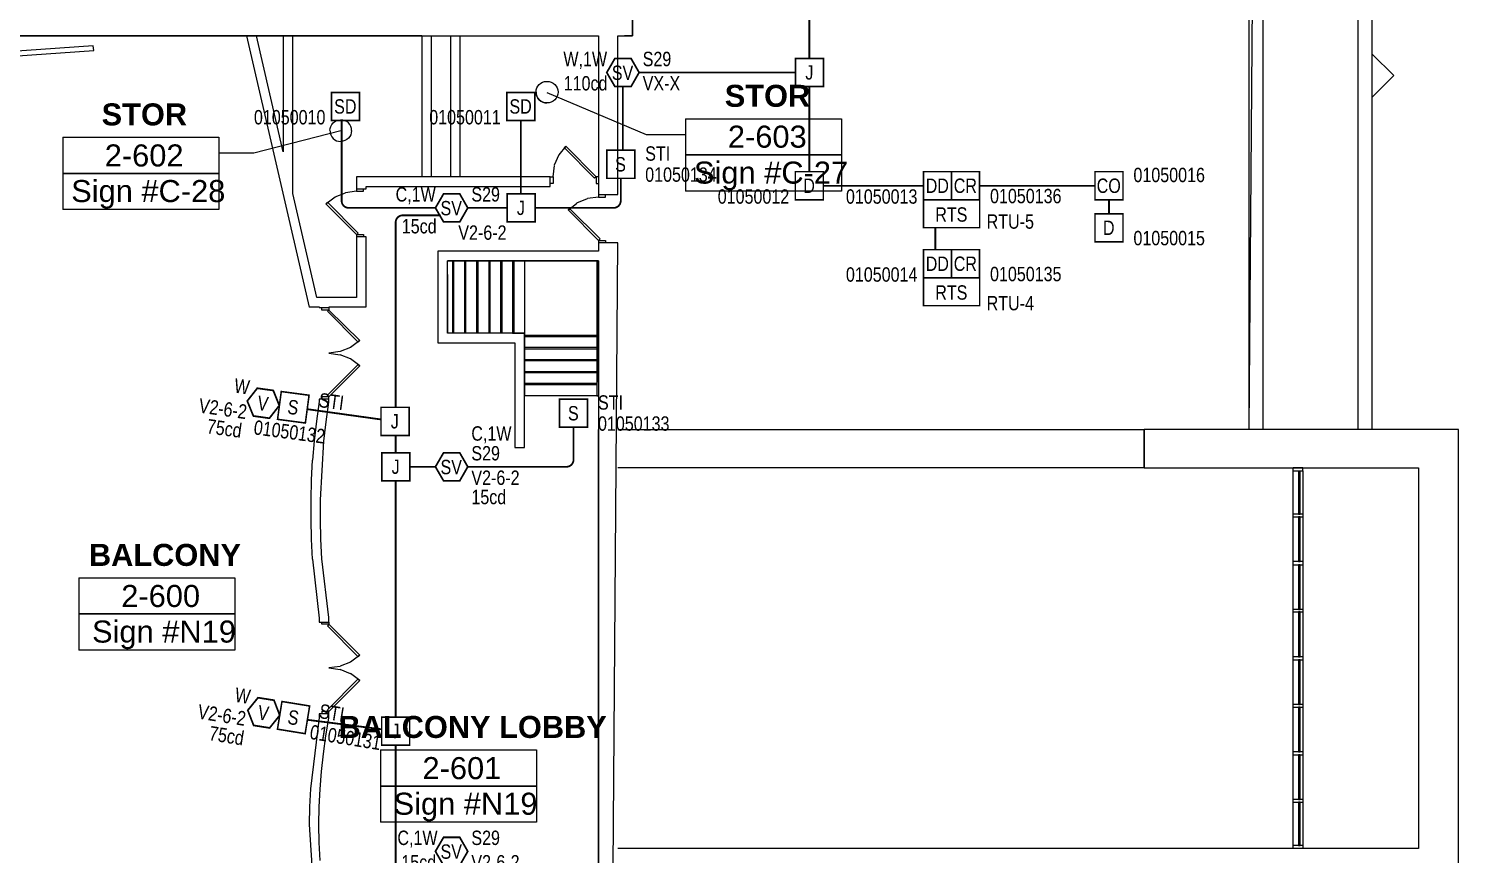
# Model space of a CAD drawing. Header units: inches. Extents: x 9349 to 17082, y 17684 to 25415.
# Drawn here: x 15236 to 16429, y 21382 to 22071 of the extents above; entities that cross this region are included whole.
import ezdxf
from ezdxf.enums import TextEntityAlignment as Align

# ---------------------------------------------------------------- set-up
doc = ezdxf.new("R2010")
doc.units = ezdxf.units.IN
doc.header["$LTSCALE"] = 0.25
doc.header["$MEASUREMENT"] = 0
for name, color, linetype in [('BACKGROUND', 8, 'Continuous'), ('CO DETECTOR', 1, 'Continuous'), ('CONDUIT', 6, 'Continuous'), ('DUCT DETECTOR', 1, 'Continuous'), ('HEAT DETECTOR', 1, 'Continuous'), ('JUNCTION BOX', 1, 'Continuous'), ('PULL STATION', 1, 'Continuous'), ('RELAY MODULES', 1, 'Continuous'), ('REMOTE TEST STATION', 1, 'Continuous'), ('SMOKE DETECTOR', 1, 'Continuous'), ('SPEAKER STROBE', 1, 'Continuous'), ('STROBE', 1, 'Continuous')]:
    doc.layers.add(name, color=color, linetype=linetype)
doc.styles.add('Arial', font='arial.ttf', dxfattribs={"width": 0.8})
doc.styles.add('PDF Arial', font='arial.ttf')
doc.styles.add('PDF Arial Bold', font='arialbd.ttf')

# ---------------------------------------------------------------- blocks, each defined once
blk = doc.blocks.new('SIGA-HRD')
at = {"layer": 'HEAT DETECTOR', "const_width": 1.3}
blk.add_lwpolyline([(-11.5, -11.7), (-11.5, 11.7), (11.9, 11.7), (11.9, -11.7)], close=True, dxfattribs=at)
at = {"layer": 'HEAT DETECTOR', "style": 'Arial', "width": 0.8}
blk.add_text('D', height=12, dxfattribs=at).set_placement((0, 0), align=Align.MIDDLE)
for tag, p in [('ADDRESS', (20.6, 9)), ('ZONE', (20.6, -8.6))]:
    blk.add_attdef(tag, text='', height=12, dxfattribs=at).set_placement(p, align=Align.MIDDLE_LEFT)
blk.add_attdef('SUBSCRIPT', text='', height=12, dxfattribs=at).set_placement((-16.6, -9), align=Align.MIDDLE_RIGHT)
blk = doc.blocks.new('SIGA-COD')
at = {"layer": 'CO DETECTOR', "const_width": 1.3}
blk.add_lwpolyline([(-11.5, -11.7), (-11.5, 11.7), (11.9, 11.7), (11.9, -11.7)], close=True, dxfattribs=at)
at = {"layer": 'CO DETECTOR', "style": 'Arial', "width": 0.8}
blk.add_text('CO', height=12, dxfattribs=at).set_placement((0, 0), align=Align.MIDDLE)
for tag, p in [('ADDRESS', (20.6, 9)), ('ZONE', (20.6, -8.6))]:
    blk.add_attdef(tag, text='', height=12, dxfattribs=at).set_placement(p, align=Align.MIDDLE_LEFT)
blk.add_attdef('SUBSCRIPT', text='', height=12, dxfattribs=at).set_placement((-16.6, -9), align=Align.MIDDLE_RIGHT)
blk = doc.blocks.new('SIGA-278')
at = {"layer": 'PULL STATION', "const_width": 1.3}
blk.add_lwpolyline([(-11.5, -11.7), (-11.5, 11.7), (11.9, 11.7), (11.9, -11.7)], close=True, dxfattribs=at)
at = {"layer": 'PULL STATION', "style": 'Arial', "width": 0.8}
blk.add_text('S', height=12, dxfattribs=at).set_placement((0, 0), align=Align.MIDDLE)
for tag, p in [('ADDRESS', (20.6, 9)), ('ZONE', (20.6, -8.6))]:
    blk.add_attdef(tag, text='', height=12, dxfattribs=at).set_placement(p, align=Align.MIDDLE_LEFT)
blk.add_attdef('SUBSCRIPT', text='', height=12, dxfattribs=at).set_placement((-16.6, -9), align=Align.MIDDLE_RIGHT)
blk = doc.blocks.new('G1-VM')
at = {"layer": 'STROBE', "const_width": 1.46}
blk.add_lwpolyline([(13.8, 0.2), (7.1, 11.9), (-6.4, 11.9), (-13.2, 0.2), (-6.4, -11.5), (7.1, -11.5)], close=True, dxfattribs=at)
at = {"layer": 'STROBE', "style": 'Arial', "width": 0.8}
blk.add_text('V', height=12, dxfattribs=at).set_placement((0, 0), align=Align.MIDDLE)
for tag, p in [('W', (-12.9, 11.5)), ('CANDELA', (-12.6, -8.8))]:
    blk.add_attdef(tag, text='', height=12, dxfattribs=at).set_placement(p, align=Align.MIDDLE_RIGHT)
blk.add_attdef('Visual_Circuit', text='', height=12, dxfattribs=at).set_placement((16.8, -8.8), align=Align.MIDDLE_LEFT)
blk = doc.blocks.new('SIGA-CR')
at = {"layer": 'RELAY MODULES', "const_width": 1.3}
blk.add_lwpolyline([(-11.5, -11.7), (-11.5, 11.7), (11.9, 11.7), (11.9, -11.7)], close=True, dxfattribs=at)
at = {"layer": 'RELAY MODULES', "style": 'Arial', "width": 0.8}
blk.add_text('CR', height=12, dxfattribs=at).set_placement((0, 0), align=Align.MIDDLE)
for tag, p in [('ADDRESS', (20.6, 9)), ('ZONE', (20.6, -8.6))]:
    blk.add_attdef(tag, text='', height=12, dxfattribs=at).set_placement(p, align=Align.MIDDLE_LEFT)
blk.add_attdef('SUBSCRIPT', text='', height=12, dxfattribs=at).set_placement((-16.6, -9), align=Align.MIDDLE_RIGHT)
blk = doc.blocks.new('SIGA-SD')
at = {"layer": 'DUCT DETECTOR', "const_width": 1.3}
blk.add_lwpolyline([(-11.5, -11.7), (-11.5, 11.7), (11.9, 11.7), (11.9, -11.7)], close=True, dxfattribs=at)
at = {"layer": 'DUCT DETECTOR', "style": 'Arial', "width": 0.8}
blk.add_text('DD', height=12, dxfattribs=at).set_placement((0, 0), align=Align.MIDDLE)
for tag, p in [('ADDRESS', (20.6, 9)), ('ZONE', (20.6, -8.6))]:
    blk.add_attdef(tag, text='', height=12, dxfattribs=at).set_placement(p, align=Align.MIDDLE_LEFT)
blk.add_attdef('SUBSCRIPT', text='', height=12, dxfattribs=at).set_placement((-16.6, -9), align=Align.MIDDLE_RIGHT)
blk = doc.blocks.new('SD-TRK')
at = {"layer": 'REMOTE TEST STATION', "const_width": 1.25}
blk.add_lwpolyline([(-23.2, 12.4), (23.6, 12.4), (23.6, -11), (-23.2, -11)], close=True, dxfattribs=at)
at = {"layer": 'REMOTE TEST STATION', "style": 'Arial', "width": 0.8}
blk.add_text('RTS', height=12, dxfattribs=at).set_placement((0, 0), align=Align.MIDDLE)
blk.add_attdef('DD_NUMBER', text='', height=12, dxfattribs=at).set_placement((29.5, 10.2), align=Align.MIDDLE_LEFT)
blk = doc.blocks.new('G4-S7VM')
at = {"layer": 'SPEAKER STROBE', "const_width": 1.46}
blk.add_lwpolyline([(13.8, 0.2), (7.1, 11.9), (-6.4, 11.9), (-13.2, 0.2), (-6.4, -11.5), (7.1, -11.5)], close=True, dxfattribs=at)
at = {"layer": 'SPEAKER STROBE', "style": 'Arial', "width": 0.8}
blk.add_text('SV', height=12, dxfattribs=at).set_placement((0, 0), align=Align.MIDDLE)
for tag, p in [('W', (-12.9, 11.5)), ('CANDELA', (-12.6, -8.8)), ('1/2W', (-12.6, -29.2))]:
    blk.add_attdef(tag, text='', height=12, dxfattribs=at).set_placement(p, align=Align.MIDDLE_RIGHT)
for tag, p in [('Speaker_Circuit', (16.8, 11.5)), ('Visual_Circuit', (16.8, -8.8))]:
    blk.add_attdef(tag, text='', height=12, dxfattribs=at).set_placement(p, align=Align.MIDDLE_LEFT)
blk = doc.blocks.new('GC-S7VM')
at = {"layer": 'SPEAKER STROBE', "const_width": 1.46}
blk.add_lwpolyline([(13.8, 0.2), (7.1, 11.9), (-6.4, 11.9), (-13.2, 0.2), (-6.4, -11.5), (7.1, -11.5)], close=True, dxfattribs=at)
at = {"layer": 'SPEAKER STROBE', "style": 'Arial', "width": 0.8}
blk.add_text('SV', height=12, dxfattribs=at).set_placement((0, 0), align=Align.MIDDLE)
for tag, p in [('C', (-12.9, 11.5)), ('CANDELA', (-12.6, -8.8)), ('1/2W', (-12.6, -29.2))]:
    blk.add_attdef(tag, text='', height=12, dxfattribs=at).set_placement(p, align=Align.MIDDLE_RIGHT)
for tag, p in [('Speaker_Circuit', (16.8, 11.5)), ('Visual_Circuit', (16.8, -8.8))]:
    blk.add_attdef(tag, text='', height=12, dxfattribs=at).set_placement(p, align=Align.MIDDLE_LEFT)
blk = doc.blocks.new('SIGA-PD')
at = {"layer": 'SMOKE DETECTOR', "const_width": 1.3}
blk.add_lwpolyline([(-11.5, -11.7), (-11.5, 11.7), (11.9, 11.7), (11.9, -11.7)], close=True, dxfattribs=at)
at = {"layer": 'SMOKE DETECTOR', "style": 'Arial', "width": 0.8}
blk.add_text('SD', height=12, dxfattribs=at).set_placement((0, 0), align=Align.MIDDLE)
for tag, p in [('ADDRESS', (20.6, 9)), ('ZONE', (20.6, -8.6))]:
    blk.add_attdef(tag, text='', height=12, dxfattribs=at).set_placement(p, align=Align.MIDDLE_LEFT)
blk.add_attdef('SUBSCRIPT', text='', height=12, dxfattribs=at).set_placement((-16.6, -9), align=Align.MIDDLE_RIGHT)
blk = doc.blocks.new('JUNCTION BOX')
at = {"const_width": 1.3}
blk.add_lwpolyline([(-11.5, -11.7), (-11.5, 11.7), (11.9, 11.7), (11.9, -11.7)], close=True, dxfattribs=at)
at = {"style": 'Arial', "width": 0.8}
blk.add_text('J', height=12, dxfattribs=at).set_placement((0, 0), align=Align.MIDDLE)
blk.add_attdef('SUBSCRIPT', text='', height=12, dxfattribs=at).set_placement((-16.6, -9), align=Align.MIDDLE_RIGHT)

msp = doc.modelspace()

# ---------------------------------------------------------------- linework, layer by layer
at = {"layer": 'BACKGROUND', "ltscale": 6.449877}
msp.add_lwpolyline([(16266.1, 23269.3), (16254.2, 21736.8)], dxfattribs=at)
at = {"layer": 'BACKGROUND'}
for points in [[(16164.5, 22980.7), (16254.2, 22980.7), (16254.2, 21736.8)], [(16266.1, 22936.6), (16345.1, 22936.6), (16345.1, 21736.8)], [(16266.1, 21736.8), (16266.1, 22936.6)], [(15739.6, 22548.7), (15739.6, 22065.2), (15733.1, 22065.2)], [(15727.4, 22065.2), (15739.6, 22065.2), (15739.6, 22077.5), (15739.6, 22164.9), (15727.4, 22164.9)], [(15289.6, 22056.9), (15102.5, 22044)], [(15102.8, 22039.9), (15290.2, 22053), (15289.6, 22056.9)], [(15417.5, 22065.2), (15469.9, 21838.9)], [(15448, 22065.2), (15448, 21968.5), (15425.9, 22065.2)], [(15456.1, 21933.8), (15456.1, 22065.3)], [(15563.8, 22065.3), (15563.8, 21947.6)], [(15571.8, 21947.6), (15571.8, 22065.3)], [(15587.9, 22065.3), (15587.9, 21947.6)], [(15595.9, 21947.6), (15595.9, 22065.2)], [(15711.3, 22065.3), (15711.3, 21932.8), (15711.3, 21930.6), (15702, 21929.6)], [(15711.3, 21932.8), (15727.4, 21932.8), (15727.4, 22065.2)], [(16357, 22014.1), (16375, 22032.1), (16357, 22050.1)], [(15668.2, 22018), (15751.2, 21983)], [(15783.9, 21996.1), (15914.1, 21996.1), (15914.1, 21965.9), (15783.9, 21965.9), (15914.1, 21965.9), (15914.1, 21935.7), (15783.9, 21935.7)], [(15783.9, 21996.1), (15783.9, 21965.9), (15783.9, 21935.7)], [(15496.2, 21985.9), (15423.6, 21967.5)], [(15751.1, 21982.9), (15783.9, 21982.9)], [(15264.2, 21980.7), (15394.4, 21980.7), (15394.4, 21950.5), (15264.2, 21950.5), (15394.4, 21950.5), (15394.4, 21920.3), (15264.2, 21920.3)], [(15264.2, 21980.7), (15264.2, 21950.5), (15264.2, 21920.3)], [(15682.7, 21972), (15684, 21973.3), (15678.2, 21965.9)], [(15708.1, 21946.6), (15682.7, 21972)], [(15684, 21973.3), (15709.4, 21947.6), (15709.4, 21942.1)], [(15423.6, 21967.5), (15394.3, 21967.5)], [(15678.2, 21965.9), (15674.3, 21957.3)], [(15509.4, 21947.6), (15509.4, 21939.6), (15509.4, 21937.7), (15509.4, 21935.7), (15500.1, 21934.4)], [(15517.5, 21939.6), (15671.1, 21939.6), (15671.1, 21947.6)], [(15671.1, 21947.6), (15673.4, 21947.6), (15673.4, 21942.1), (15671.1, 21942.1)], [(15674.3, 21957.2), (15673.3, 21947.6)], [(15709.4, 21947.6), (15708.1, 21946.6)], [(15711.3, 21947.6), (15709.4, 21947.6)], [(15491.4, 21930.9), (15500.1, 21934.4)], [(15509.4, 21937.6), (15517.4, 21937.6), (15517.4, 21939.5)], [(15509.4, 21935.7), (15515.2, 21935.7), (15515.2, 21937.6)], [(15709.4, 21942.2), (15711.3, 21942.2)], [(15476.3, 21847), (15456.1, 21933.8)], [(15483.7, 21925.1), (15509.4, 21899.4), (15509.4, 21897.5), (15509.4, 21847), (15476.3, 21847)], [(15483.7, 21925.1), (15491.4, 21930.9)], [(15485, 21926.4), (15483.7, 21925.1)], [(15509.4, 21899.4), (15510.7, 21900.7), (15485, 21926.4)], [(15685.9, 21919.9), (15693.3, 21925.7)], [(15693.3, 21925.8), (15702, 21929.6)], [(15711.3, 21930.6), (15717.1, 21930.6), (15717.1, 21932.8)], [(15685.9, 21920), (15711.3, 21894.6), (15711.3, 21892.6), (15711.3, 21885.6), (15585.3, 21885.6)], [(15687.2, 21921.2), (15685.9, 21920)], [(15711.3, 21894.6), (15712.6, 21895.8), (15687.2, 21921.2)], [(15509.4, 21899.4), (15515.2, 21899.4), (15515.2, 21897.4)], [(15486.2, 21839), (15517.4, 21839), (15517.4, 21847), (15517.4, 21897.5), (15509.4, 21897.5)], [(15711.3, 21894.6), (15717.1, 21894.6), (15717.1, 21892.6)], [(15727.4, 21892.6), (15711.3, 21892.6)], [(15585.3, 21885.6), (15577.2, 21885.6)], [(15577.2, 21885.5), (15577.2, 21817.1), (15577.2, 21809)], [(15711.3, 21776.3), (15711.3, 21877.6), (15585.3, 21877.6), (15711.3, 21877.6), (15711.3, 21371), (15711.3, 21736.7)], [(15585.3, 21866), (15585.3, 21817.1), (15585.3, 21877.5)], [(15585.3, 21877.5), (15589.5, 21877.5), (15589.5, 21817.1)], [(15589.5, 21877.6), (15599.4, 21877.6), (15599.4, 21817.1), (15589.5, 21817.1)], [(15599.4, 21877.6), (15609.4, 21877.6), (15609.4, 21817.1), (15599.4, 21817.1)], [(15609.4, 21877.5), (15619.7, 21877.5), (15619.7, 21817.1), (15609.4, 21817.1)], [(15641.9, 21877.5), (15649.6, 21877.5), (15649.6, 21817.1), (15647.6, 21817.1), (15649.6, 21817.1), (15649.6, 21815.2), (15649.6, 21805.2), (15649.6, 21794.9), (15649.6, 21785), (15649.6, 21775), (15649.6, 21764.7), (15649.6, 21817.1), (15619, 21817.1)], [(15619.7, 21877.5), (15629.6, 21877.5), (15629.6, 21817.1), (15619.7, 21817.1)], [(15629.7, 21877.5), (15639.6, 21877.5), (15639.6, 21817.1), (15629.7, 21817.1)], [(15639.6, 21877.6), (15641.9, 21877.6)], [(15641.8, 21877.5), (15710, 21877.5), (15710, 21822.9), (15710, 21815.2), (15710, 21805.2), (15710, 21794.9), (15710, 21785), (15710, 21775), (15710, 21764.7), (15649.5, 21764.7)], [(15469.9, 21839), (15477.9, 21839)], [(15477.9, 21839), (15478.3, 21839), (15478.3, 21838.6)], [(15478.2, 21838.6), (15486.3, 21838.6), (15486.3, 21838.9)], [(15480.5, 21836.4), (15480.5, 21838.7)], [(15486.3, 21838.6), (15486.3, 21836.4), (15480.5, 21836.4)], [(15486.3, 21836.4), (15485, 21835.4)], [(15485, 21835.4), (15510.7, 21809.7)], [(15510.7, 21809.7), (15512, 21811), (15486.3, 21836.4)], [(15641.5, 21817.1), (15585.3, 21817.1)], [(15639.6, 21817.1), (15647.6, 21817.1)], [(15641.5, 21721.7), (15649.6, 21721.7), (15649.6, 21817.1), (15641.5, 21817.1)], [(15710, 21815.2), (15649.5, 21815.2)], [(15504.3, 21805.2), (15495.6, 21801.7)], [(15512, 21811), (15504.3, 21805.2)], [(15577.2, 21809), (15641.5, 21809), (15641.5, 21721.6)], [(15710, 21805.2), (15649.5, 21805.2)], [(15495.6, 21801.7), (15486.3, 21800.4), (15495.6, 21799.1)], [(15504.3, 21795.6), (15495.6, 21799.1)], [(15512, 21789.8), (15504.3, 21795.6)], [(15710, 21794.9), (15649.5, 21794.9)], [(15485, 21765.4), (15510.7, 21791.1)], [(15510.7, 21791.1), (15512, 21789.8), (15486.3, 21764)], [(15710, 21785), (15649.5, 21785)], [(15710, 21775), (15649.5, 21775)], [(15478.3, 21762.1), (15478.3, 21760.2), (15476, 21743.8)], [(15484, 21743.2), (15486.3, 21759.6), (15486.3, 21762.1), (15478.2, 21762.1)], [(15480.5, 21764.1), (15480.5, 21762.2)], [(15486.3, 21762.1), (15486.3, 21764), (15480.5, 21764)], [(15486.3, 21764), (15485, 21765.3)], [(15710, 21764.7), (15711.3, 21764.7), (15649.6, 21764.7)], [(15476, 21743.8), (15474.1, 21727.4)], [(15482.1, 21727.1), (15484, 21743.2)], [(15727.4, 21736.7), (16166.8, 21736.7), (16166.8, 21704.6), (15727.4, 21704.6)], [(15727.4, 21736.7), (15733.1, 21736.7)], [(16166.8, 21704.6), (16166.8, 21736.7)], [(16395.6, 21354.9), (16429, 21354.9), (16429, 21704.6), (16429, 21736.7)], [(15474.1, 21727.4), (15472.5, 21711)], [(15472.4, 21711), (15471.5, 21694.6)], [(16166.8, 21704.6), (16395.6, 21704.6), (16395.6, 21387), (16344.5, 21387)], [(16291.1, 21702.1), (16299.2, 21702.1), (16299.2, 21704.6), (16291.1, 21704.6)], [(16291.1, 21387), (16291.1, 21389.6), (16291.1, 21425.6), (16291.1, 21427.8), (16291.1, 21465.1), (16291.1, 21467.7), (16291.1, 21505), (16291.1, 21507.2), (16291.1, 21544.5), (16291.1, 21547.1), (16291.1, 21584.4), (16291.1, 21586.6), (16291.1, 21623.9), (16291.1, 21626.5), (16291.1, 21663.8), (16291.1, 21666), (16291.1, 21702), (16291.1, 21704.6)], [(16295.6, 21702), (16295.6, 21666)], [(16295.7, 21666), (16296.9, 21666), (16296.9, 21702), (16295.7, 21702)], [(16296.9, 21666), (16296.9, 21702)], [(16299.2, 21702.1), (16299.2, 21666), (16299.2, 21663.8)], [(15471.5, 21694.6), (15471.2, 21677.9)], [(15471.2, 21677.9), (15471.2, 21661.5)], [(15479.2, 21661.5), (15479.2, 21677.9)], [(15471.2, 21661.5), (15471.5, 21645.1)], [(15479.5, 21645.1), (15479.2, 21661.5)], [(16299.2, 21666), (16291.1, 21666)], [(16291.1, 21663.8), (16299.2, 21663.8), (16299.2, 21626.5), (16299.2, 21623.9)], [(16295.6, 21663.8), (16295.6, 21626.5)], [(16295.7, 21626.5), (16296.9, 21626.5), (16296.9, 21663.8), (16295.7, 21663.8)], [(16296.9, 21626.5), (16296.9, 21663.8)], [(15471.5, 21645.1), (15472.4, 21628.4)], [(15480.5, 21628.8), (15479.5, 21645.1)], [(16299.2, 21626.5), (16291.1, 21626.5)], [(15277.7, 21613), (15407.8, 21613), (15407.8, 21582.8), (15277.7, 21582.8), (15407.8, 21582.8), (15407.8, 21552.6), (15277.7, 21552.6)], [(15277.7, 21613), (15277.7, 21582.8), (15277.7, 21552.6)], [(16291.1, 21623.9), (16299.2, 21623.9), (16299.2, 21586.6), (16299.2, 21584.4)], [(16295.6, 21623.9), (16295.6, 21586.6)], [(16295.7, 21586.6), (16296.9, 21586.6), (16296.9, 21623.9), (16295.7, 21623.9)], [(16296.9, 21586.6), (16296.9, 21623.9)], [(15478.2, 21576), (15486.3, 21576), (15486.3, 21579.9)], [(15478.3, 21579.2), (15478.3, 21576)], [(16299.2, 21586.6), (16291.1, 21586.6)], [(16291.1, 21584.4), (16299.2, 21584.4), (16299.2, 21547.1), (16299.2, 21544.5)], [(16295.6, 21584.4), (16295.6, 21547.1)], [(16295.7, 21547.1), (16296.9, 21547.1), (16296.9, 21584.4), (16295.7, 21584.4)], [(16296.9, 21547.1), (16296.9, 21584.4)], [(15480.5, 21574.1), (15480.5, 21576)], [(15486.3, 21576), (15486.3, 21574.1), (15480.5, 21574.1)], [(15486.3, 21574.1), (15485, 21572.8)], [(15485, 21572.8), (15510.7, 21547.1)], [(15510.7, 21547.1), (15512, 21548.4), (15486.3, 21574.1)], [(15504.3, 21542.6), (15495.6, 21539.1)], [(15512, 21548.4), (15504.3, 21542.6)], [(16299.2, 21547.1), (16291.1, 21547.1)], [(16291.1, 21544.5), (16299.2, 21544.5), (16299.2, 21507.3), (16299.2, 21505)], [(16295.6, 21544.5), (16295.6, 21507.2)], [(16295.7, 21507.3), (16296.9, 21507.3), (16296.9, 21544.5), (16295.7, 21544.5)], [(16296.9, 21507.3), (16296.9, 21544.5)], [(15495.6, 21539), (15486.3, 21537.8), (15495.6, 21536.5)], [(15504.3, 21532.9), (15495.6, 21536.5)], [(15512, 21527.2), (15504.3, 21533)], [(15485, 21502.7), (15510.7, 21528.5)], [(15510.7, 21528.4), (15512, 21527.2), (15486.3, 21501.4)], [(16299.2, 21507.3), (16291.1, 21507.3)], [(16291.1, 21505), (16299.2, 21505), (16299.2, 21467.7), (16299.2, 21465.1)], [(16295.6, 21505), (16295.6, 21467.7)], [(16295.7, 21467.7), (16296.9, 21467.7), (16296.9, 21505), (16295.7, 21505)], [(16296.9, 21467.7), (16296.9, 21505)], [(15483.7, 21480.9), (15486.3, 21495.7), (15486.3, 21499.5), (15478.2, 21499.5)], [(15478.3, 21499.5), (15478.3, 21496.3)], [(15480.5, 21501.5), (15480.5, 21499.6)], [(15486.3, 21499.5), (15486.3, 21501.4), (15480.5, 21501.4)], [(15486.3, 21501.4), (15485, 21502.7)], [(15481.8, 21466.1), (15483.7, 21480.9)], [(15529.3, 21469.3), (15529.3, 21439.1), (15529.3, 21408.9)], [(15529.4, 21469.3), (15659.5, 21469.3), (15659.5, 21439.1), (15529.4, 21439.1), (15659.5, 21439.1), (15659.5, 21408.9), (15529.4, 21408.9)], [(15480.2, 21451.3), (15481.8, 21466.1)], [(16299.2, 21467.7), (16291.1, 21467.7)], [(16291.1, 21465.1), (16299.2, 21465.1), (16299.2, 21427.9), (16299.2, 21425.6), (16299.2, 21389.6), (16299.2, 21387), (16291.1, 21387)], [(16295.6, 21465.1), (16295.6, 21427.8)], [(16295.7, 21427.9), (16296.9, 21427.9), (16296.9, 21465.1), (16295.7, 21465.1)], [(16296.9, 21427.9), (16296.9, 21465.1)], [(15478.9, 21436.5), (15480.2, 21451.3)], [(15470.9, 21436.8), (15470.2, 21421.8)], [(15478.3, 21421.7), (15478.9, 21436.5)], [(15470.2, 21421.8), (15469.9, 21407)], [(15478.3, 21391.8), (15477.9, 21407), (15478.3, 21421.7)], [(16299.2, 21427.9), (16291.1, 21427.9)], [(16291.1, 21425.6), (16299.2, 21425.6)], [(16295.6, 21425.6), (16295.6, 21389.6)], [(16295.7, 21389.6), (16296.9, 21389.6), (16296.9, 21425.6), (16295.7, 21425.6)], [(16296.9, 21389.6), (16296.9, 21425.6)], [(15478.9, 21377.1), (15478.3, 21391.9)], [(16166.8, 21387), (15727.4, 21387)], [(16327.5, 21387), (16166.8, 21387)], [(16299.2, 21389.6), (16291.1, 21389.6)], [(16344.5, 21387), (16327.5, 21387)]]:
    msp.add_lwpolyline(points, dxfattribs=at)
at = {"layer": 'BACKGROUND', "ltscale": 1.438337}
msp.add_lwpolyline([(16357, 21736.8), (16357, 22936.6)], dxfattribs=at)
at = {"layer": 'BACKGROUND', "ltscale": 3.338261}
msp.add_lwpolyline([(14306.6, 22065.2), (15711.3, 22065.3)], dxfattribs=at)
at = {"layer": 'BACKGROUND', "ltscale": 2.51668}
msp.add_lwpolyline([(15563.8, 22065.3), (14932.1, 22065.2)], dxfattribs=at)
at = {"layer": 'BACKGROUND'}
msp.add_lwpolyline([(15659.2, 22018.3, 0.416358), (15668.2, 22009.3, -0.416358)], format="xyb", close=True, dxfattribs=at)
at = {"layer": 'BACKGROUND', "ltscale": 0.390087}
msp.add_lwpolyline([(15671.1, 21947.6), (15509.4, 21947.6)], dxfattribs=at)
at = {"layer": 'BACKGROUND', "ltscale": 1.646544}
msp.add_lwpolyline([(15723.5, 21371), (15727.4, 21892.6)], dxfattribs=at)
at = {"layer": 'BACKGROUND', "ltscale": 0.061632}
msp.add_lwpolyline([(15590.4, 21877.5), (15590.4, 21817.1)], dxfattribs=at)
at = {"layer": 'BACKGROUND', "ltscale": 0.061727}
msp.add_lwpolyline([(15600.4, 21877.5), (15600.4, 21817.1)], dxfattribs=at)
at = {"layer": 'BACKGROUND', "ltscale": 0.061617}
msp.add_lwpolyline([(15610.7, 21877.6), (15610.7, 21817.1)], dxfattribs=at)
at = {"layer": 'BACKGROUND', "ltscale": 0.061711}
msp.add_lwpolyline([(15620.7, 21877.5), (15620.7, 21817.1)], dxfattribs=at)
at = {"layer": 'BACKGROUND', "ltscale": 0.061597}
msp.add_lwpolyline([(15630.6, 21877.5), (15630.6, 21817.1)], dxfattribs=at)
at = {"layer": 'BACKGROUND', "ltscale": 0.061691}
msp.add_lwpolyline([(15640.6, 21877.5), (15640.6, 21817.1)], dxfattribs=at)
at = {"layer": 'BACKGROUND', "ltscale": 0.063284}
for points in [[(15710, 21814.2), (15649.6, 21814.2)], [(15710, 21803.9), (15649.6, 21803.9)], [(15710, 21793.9), (15649.6, 21794)], [(15710, 21784), (15649.6, 21784)], [(15710, 21774), (15649.6, 21774)]]:
    msp.add_lwpolyline(points, dxfattribs=at)
at = {"layer": 'BACKGROUND', "ltscale": 0.453363}
msp.add_lwpolyline([(16429, 21736.7), (16166.8, 21736.8)], dxfattribs=at)
at = {"layer": 'BACKGROUND', "ltscale": 0.085419}
msp.add_lwpolyline([(15479.2, 21677.9), (15482.1, 21727.1)], dxfattribs=at)
at = {"layer": 'BACKGROUND', "ltscale": 0.085745}
msp.add_lwpolyline([(15472.5, 21628.4), (15478.3, 21579.2)], dxfattribs=at)
at = {"layer": 'BACKGROUND', "ltscale": 0.085651}
msp.add_lwpolyline([(15486.3, 21579.9), (15480.5, 21628.8)], dxfattribs=at)
at = {"layer": 'BACKGROUND', "ltscale": 0.078639}
msp.add_lwpolyline([(15478.3, 21496.3), (15470.8, 21436.8)], dxfattribs=at)
at = {"layer": 'BACKGROUND', "ltscale": 0.078463}
msp.add_lwpolyline([(15469.9, 21407), (15473.8, 21347.2)], dxfattribs=at)
at = {"layer": 'BACKGROUND'}
for centre, start, end in [((15496.3, 21986.2), 0.022, 90.2287), ((15496.2, 21986.1), 179.7713, 269.978)]:
    msp.add_arc(centre, 8.98, start, end, dxfattribs=at)
for points in [[(15659.2, 22018.3), (15659.2, 22023.5), (15663.1, 22027.3), (15668.2, 22027.3)], [(15659.2, 22018.3), (15659.2, 22023.5), (15663.1, 22027.3), (15668.2, 22027.3)], [(15668.2, 22027.3), (15673.4, 22027.3), (15677.6, 22023.5), (15677.6, 22018.3)], [(15668.2, 22027.3), (15673.4, 22027.3), (15677.6, 22023.5), (15677.6, 22018.3)], [(15677.6, 22018.3), (15677.6, 22013.5), (15673.4, 22009.3), (15668.2, 22009.3)], [(15677.6, 22018.3), (15677.6, 22013.5), (15673.4, 22009.3), (15668.2, 22009.3)], [(15487.2, 21986.2), (15487.2, 21991.3), (15491.1, 21995.2), (15496.2, 21995.2)], [(15487.2, 21986.2), (15487.2, 21991.3), (15491.1, 21995.2), (15496.2, 21995.2)], [(15505.2, 21986.2), (15505.2, 21981.3), (15501.1, 21977.2), (15496.2, 21977.2)], [(15505.2, 21986.2), (15505.2, 21981.3), (15501.1, 21977.2), (15496.2, 21977.2)]]:
    msp.add_open_spline(points, degree=3, dxfattribs=at)
at = {"layer": 'CONDUIT', "lineweight": 0, "const_width": 1.5}
for points in [[(15887.3, 22165.8), (15887.3, 22046.4)], [(15745.2, 22034.7), (15875.8, 22034.7)], [(15731.7, 22023), (15731.7, 21969.8)], [(15887.3, 22023), (15887.3, 21951.9)], [(15646.5, 21994.7), (15646.5, 21933.4)], [(15899, 21940.2), (15982.6, 21940.2)], [(16029.4, 21940.2), (16125.7, 21940.2)], [(15635, 21921.7), (15602.2, 21921.7)], [(16137.4, 21928.5), (16137.4, 21916.8)], [(15992.4, 21905.1), (15992.4, 21886.8)], [(15468.1, 21753.7), (15529.8, 21745.1)], [(15542, 21731.8), (15542, 21717.3)], [(15575.2, 21705.6), (15553.9, 21705.6)], [(15542, 21693.9), (15542, 21563)], [(15542, 21563), (15542, 21496.7)], [(15468.3, 21494.4), (15530.3, 21486.5)], [(15542, 21473.3), (15542, 21356)]]:
    msp.add_lwpolyline(points, dxfattribs=at)
for points in [[(15575.2, 21921.7), (15502.9, 21921.7, -0.414214), (15496.9, 21927.7), (15496.9, 21994.6)], [(15658.3, 21921.7), (15723.9, 21921.7, 0.414214), (15729.9, 21927.7), (15729.9, 21946.5)], [(15579.5, 21915.5), (15548, 21915.5, 0.414214), (15542, 21909.5), (15542, 21755.2)], [(15690.5, 21738.6), (15690.5, 21711.6, -0.414214), (15684.5, 21705.6), (15602.2, 21705.6)]]:
    msp.add_lwpolyline(points, format="xyb", dxfattribs=at)

# ---------------------------------------------------------------- block references
at = {"layer": 'CO DETECTOR'}
msp.add_blockref('SIGA-COD', (16137.2, 21940.2), dxfattribs=at).add_auto_attribs({'ADDRESS': '01050016'})
at = {"layer": 'DUCT DETECTOR'}
for p, values in [((15994.1, 21940.2), {'SUBSCRIPT': '01050013'}), ((15994.1, 21875.1), {'SUBSCRIPT': '01050014'})]:
    msp.add_blockref('SIGA-SD', p, dxfattribs=at).add_auto_attribs(values)
at = {"layer": 'HEAT DETECTOR'}
for p, values in [((15887.1, 21940.2), {'SUBSCRIPT': '01050012'}), ((16137.2, 21905.1), {'ZONE': '01050015'})]:
    msp.add_blockref('SIGA-HRD', p, dxfattribs=at).add_auto_attribs(values)
at = {"layer": 'JUNCTION BOX'}
for p in [(15887.3, 22034.7), (15646.5, 21921.7), (15541.3, 21743.5), (15542, 21705.6), (15541.8, 21485)]:
    msp.add_blockref('JUNCTION BOX', p, dxfattribs=at)
at = {"layer": 'PULL STATION'}
for p, values in [((15729.7, 21958.1), {'ADDRESS': 'STI', 'ZONE': '01050134'}), ((15690.3, 21750.3), {'ADDRESS': 'STI', 'ZONE': '01050133'})]:
    msp.add_blockref('SIGA-278', p, dxfattribs=at).add_auto_attribs(values)
ref = msp.add_blockref('SIGA-278', (15456.4, 21755.3), dxfattribs=dict(at, rotation=352.4180267037735))
ref.add_attrib('ADDRESS', 'STI', dxfattribs={"height": 12, "rotation": 352.418, "style": 'Arial', "width": 0.8}).set_placement((15478, 21761.5), align=Align.MIDDLE_LEFT)
ref.add_attrib('ZONE', '01050132', dxfattribs={"height": 12, "rotation": 352.418, "style": 'Arial', "width": 0.8}).set_placement((15423.8, 21738.7), align=Align.MIDDLE_LEFT)
ref = msp.add_blockref('SIGA-278', (15456.6, 21496.3), dxfattribs=dict(at, rotation=350.7814424360546))
ref.add_attrib('ADDRESS', 'STI', dxfattribs={"height": 12, "rotation": 350.7814, "style": 'Arial', "width": 0.8}).set_placement((15478.4, 21501.9), align=Align.MIDDLE_LEFT)
ref.add_attrib('ZONE', '01050131', dxfattribs={"height": 12, "rotation": 350.7814, "style": 'Arial', "width": 0.8}).set_placement((15470.7, 21484.5), align=Align.MIDDLE_LEFT)
at = {"layer": 'RELAY MODULES'}
for p, values in [((16017.5, 21940.2), {'ZONE': '01050136'}), ((16017.5, 21875.1), {'ZONE': '01050135'})]:
    msp.add_blockref('SIGA-CR', p, dxfattribs=at).add_auto_attribs(values)
at = {"layer": 'REMOTE TEST STATION'}
ref = msp.add_blockref('SD-TRK', (16005.8, 21916.2), dxfattribs=at)
ref.add_attrib('DD_NUMBER', 'RTU-5', dxfattribs={"height": 12, "style": 'Arial', "width": 0.8}).set_placement((16035.3, 21910.3), align=Align.MIDDLE_LEFT)
ref = msp.add_blockref('SD-TRK', (16005.8, 21851.1), dxfattribs=at)
ref.add_attrib('DD_NUMBER', 'RTU-4', dxfattribs={"height": 12, "style": 'Arial', "width": 0.8}).set_placement((16035.3, 21842.2), align=Align.MIDDLE_LEFT)
at = {"layer": 'SMOKE DETECTOR'}
for p, values in [((15500, 22006.4), {'SUBSCRIPT': '01050010'}), ((15646.3, 22006.4), {'SUBSCRIPT': '01050011'})]:
    msp.add_blockref('SIGA-PD', p, dxfattribs=at).add_auto_attribs(values)
at = {"layer": 'SPEAKER STROBE'}
msp.add_blockref('G4-S7VM', (15731.4, 22034.5), dxfattribs=at).add_auto_attribs({'W': 'W,1W', 'Speaker_Circuit': 'S29', 'Visual_Circuit': 'VX-X', 'CANDELA': '110cd'})
ref = msp.add_blockref('GC-S7VM', (15588.4, 21921.5), dxfattribs=at)
ref.add_attrib('C', 'C,1W', dxfattribs={"height": 12, "style": 'Arial', "width": 0.8}).set_placement((15575.5, 21933), align=Align.MIDDLE_RIGHT)
ref.add_attrib('Speaker_Circuit', 'S29', dxfattribs={"height": 12, "style": 'Arial', "width": 0.8}).set_placement((15605.2, 21933), align=Align.MIDDLE_LEFT)
ref.add_attrib('Visual_Circuit', 'V2-6-2', dxfattribs={"height": 12, "style": 'Arial', "width": 0.8}).set_placement((15594.3, 21901.1), align=Align.MIDDLE_LEFT)
ref.add_attrib('CANDELA', '15cd', dxfattribs={"height": 12, "style": 'Arial', "width": 0.8}).set_placement((15576.2, 21906.4), align=Align.MIDDLE_RIGHT)
ref = msp.add_blockref('GC-S7VM', (15588.4, 21705.4), dxfattribs=at)
ref.add_attrib('C', 'C,1W', dxfattribs={"height": 12, "style": 'Arial', "width": 0.8}).set_placement((15638.7, 21733.4), align=Align.MIDDLE_RIGHT)
ref.add_attrib('Speaker_Circuit', 'S29', dxfattribs={"height": 12, "style": 'Arial', "width": 0.8}).set_placement((15605.2, 21716.9), align=Align.MIDDLE_LEFT)
ref.add_attrib('Visual_Circuit', 'V2-6-2', dxfattribs={"height": 12, "style": 'Arial', "width": 0.8}).set_placement((15605.2, 21696.5), align=Align.MIDDLE_LEFT)
ref.add_attrib('CANDELA', '15cd', dxfattribs={"height": 12, "style": 'Arial', "width": 0.8}).set_placement((15634.3, 21680.4), align=Align.MIDDLE_RIGHT)
ref = msp.add_blockref('GC-S7VM', (15588.4, 21384.4), dxfattribs=at)
ref.add_attrib('C', 'C,1W', dxfattribs={"height": 12, "style": 'Arial', "width": 0.8}).set_placement((15577, 21395.9), align=Align.MIDDLE_RIGHT)
ref.add_attrib('Speaker_Circuit', 'S29', dxfattribs={"height": 12, "style": 'Arial', "width": 0.8}).set_placement((15605.2, 21395.9), align=Align.MIDDLE_LEFT)
ref.add_attrib('Visual_Circuit', 'V2-6-2', dxfattribs={"height": 12, "style": 'Arial', "width": 0.8}).set_placement((15605.2, 21375.5), align=Align.MIDDLE_LEFT)
ref.add_attrib('CANDELA', '15cd', dxfattribs={"height": 12, "style": 'Arial', "width": 0.8}).set_placement((15575.8, 21375.5), align=Align.MIDDLE_RIGHT)
at = {"layer": 'STROBE'}
ref = msp.add_blockref('G1-VM', (15431.2, 21758.5), dxfattribs=dict(at, rotation=351.9999999999999))
ref.add_attrib('W', 'W', dxfattribs={"height": 12, "rotation": 352, "style": 'Arial', "width": 0.8}).set_placement((15420, 21771.8), align=Align.MIDDLE_RIGHT)
ref.add_attrib('Visual_Circuit', 'V2-6-2', dxfattribs={"height": 12, "rotation": 352, "style": 'Arial', "width": 0.8}).set_placement((15377.9, 21756.9), align=Align.MIDDLE_LEFT)
ref.add_attrib('CANDELA', '75cd', dxfattribs={"height": 12, "rotation": 352, "style": 'Arial', "width": 0.8}).set_placement((15413.5, 21735.6), align=Align.MIDDLE_RIGHT)
ref = msp.add_blockref('G1-VM', (15431.6, 21500.1), dxfattribs=dict(at, rotation=351))
ref.add_attrib('W', 'W', dxfattribs={"height": 12, "rotation": 351, "style": 'Arial', "width": 0.8}).set_placement((15420.6, 21513.5), align=Align.MIDDLE_RIGHT)
ref.add_attrib('Visual_Circuit', 'V2-6-2', dxfattribs={"height": 12, "rotation": 351, "style": 'Arial', "width": 0.8}).set_placement((15377.1, 21501.5), align=Align.MIDDLE_LEFT)
ref.add_attrib('CANDELA', '75cd', dxfattribs={"height": 12, "rotation": 351, "style": 'Arial', "width": 0.8}).set_placement((15415.3, 21478.9), align=Align.MIDDLE_RIGHT)

# ---------------------------------------------------------------- texts
at = {"layer": 'BACKGROUND', "attachment_point": 7}
for s, insert, char_height, style in [('STOR', (15816.7, 22005.8), 18.38, 'PDF Arial Bold'), ('STOR', (15296.6, 21990.3), 18.38, 'PDF Arial Bold'), ('2-603', (15819.3, 21971.7), 18.41, 'PDF Arial'), ('2-602', (15299.2, 21956), 18.41, 'PDF Arial'), ('Sign #C-27', (15791, 21936.4), 18.41, 'PDF Arial'), ('Sign #C-28', (15271.2, 21921), 18.41, 'PDF Arial'), ('BALCONY', (15286, 21622.6), 18.38, 'PDF Arial Bold'), ('2-600', (15313, 21588.3), 18.41, 'PDF Arial'), ('Sign #N19', (15288.6, 21553.3), 18.41, 'PDF Arial'), ('BALCONY LOBBY', (15494.3, 21479), 18.379, 'PDF Arial Bold'), ('2-601', (15564.4, 21444.6), 18.41, 'PDF Arial'), ('Sign #N19', (15540.3, 21409.6), 18.41, 'PDF Arial')]:
    msp.add_mtext(s, dxfattribs=dict(at, insert=insert, char_height=char_height, style=style))

doc.saveas('drawing.dxf')
